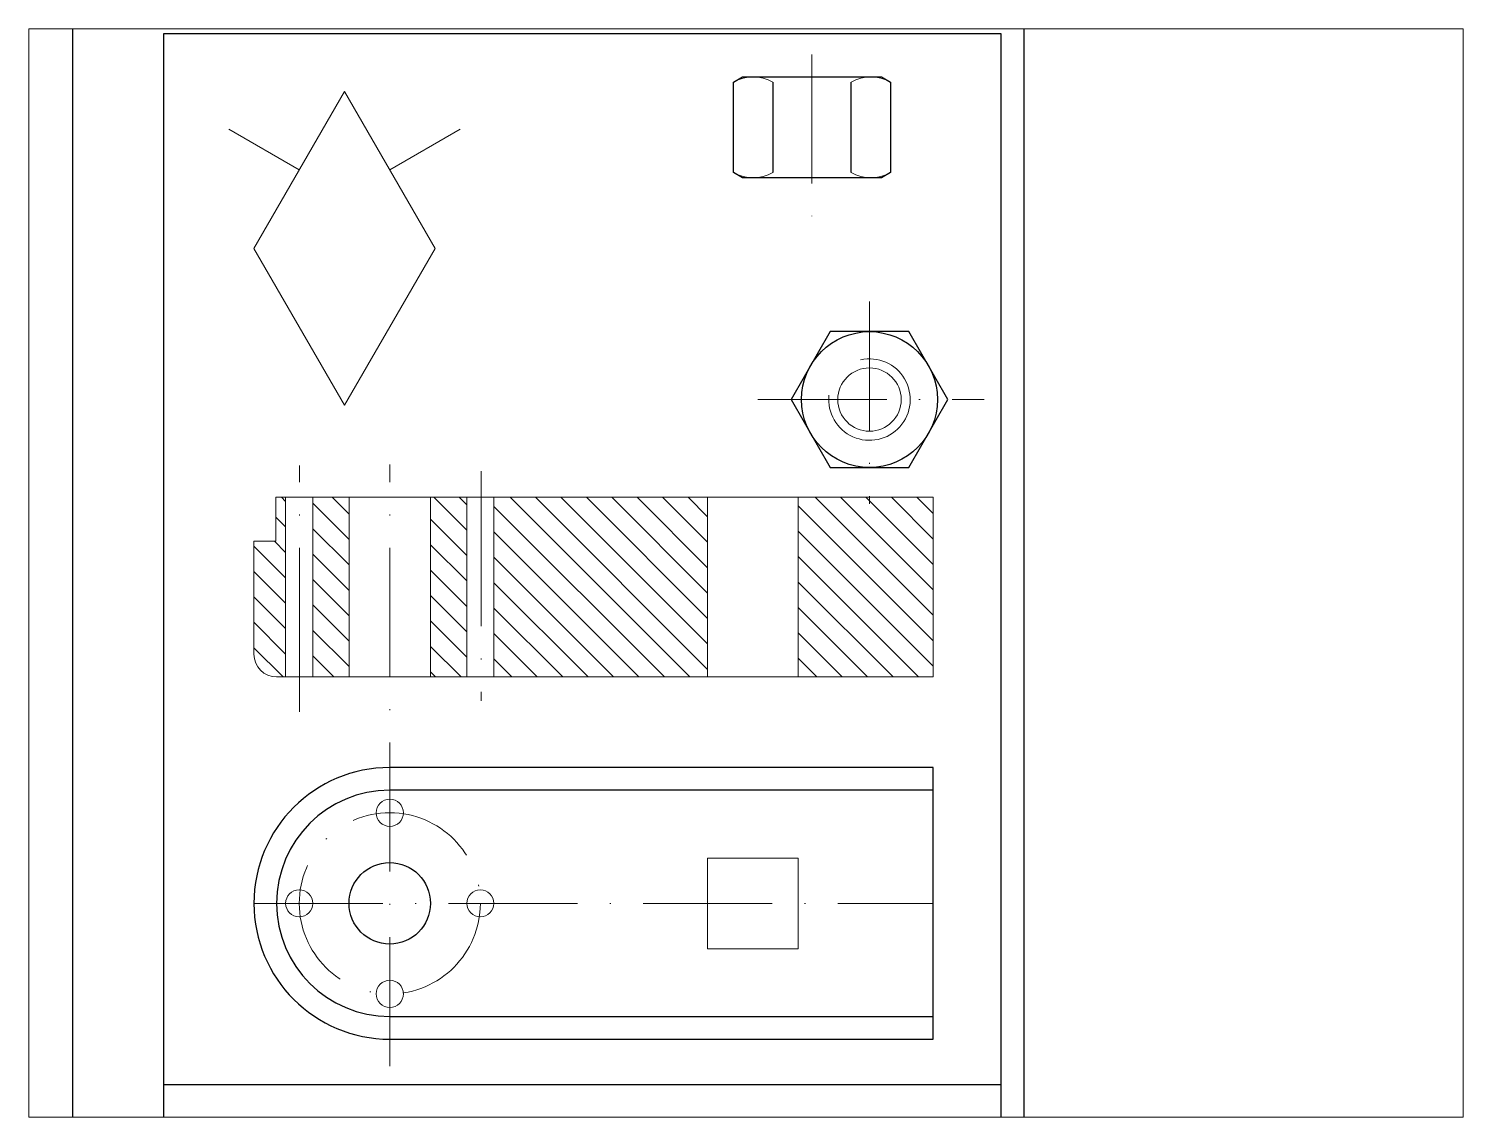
# Paper-space layout 'Лист1' of a CAD drawing. Header units: millimetres. Extents: x 26 to 231, y 20 to 176.
# The model-space entities are those that its viewports show. They can reach past a viewport. Long polylines and large blocks are cut down to what shows.
import ezdxf

# ---------------------------------------------------------------- set-up
doc = ezdxf.new("R2010")
doc.units = ezdxf.units.MM
doc.linetypes.add('ACAD_ISO10W100', pattern=[18, 12, -3, 0, -3])
for name, color, linetype, lineweight in [('Контур', 7, 'Continuous', 30), ('Оси', 7, 'ACAD_ISO10W100', 20), ('Штриховка', 7, 'Continuous', 20)]:
    doc.layers.add(name, color=color, linetype=linetype, lineweight=lineweight)
doc.layers.add('Рамка', color=7, linetype='Continuous')

# ---------------------------------------------------------------- blocks, each defined once
blk = doc.blocks.new('*U1')
at = {"layer": 'Контур', "lineweight": 20}
blk.add_circle((0, 0), 3, dxfattribs=at)
blk = doc.blocks.new('*U2')
at = {"layer": 'Контур', "color": 0, "linetype": 'ByBlock', "lineweight": -2, "transparency": 16777216}
for p, rotation in [((70, 120), 90), ((50, 100), 180), ((70, 80), 270)]:
    blk.add_blockref('*U1', p, dxfattribs=dict(at, rotation=rotation))
blk.add_blockref('*U1', (90, 100), dxfattribs=at)

msp = doc.modelspace()

# ---------------------------------------------------------------- hatches: boundary and pattern name
at = {"layer": 'Штриховка', "lineweight": 20}
h = msp.add_hatch(dxfattribs=at)
h.set_pattern_fill('ANSI31', color=256, scale=1.25, angle=90)
h.paths.add_polyline_path([(47, 189.67), (44.82, 189.67), (44.82, 180), (40, 180), (40, 155, 0.414214), (45, 150), (47, 150)])
h.paths.add_polyline_path([(61.01, 189.67), (53, 189.67), (53, 150), (61.01, 150)])
h.paths.add_polyline_path([(87, 189.67), (78.99, 189.67), (78.99, 150), (87, 150)])
h.paths.add_polyline_path([(140.19, 189.67), (93, 189.67), (93, 150), (140.19, 150)])
h.paths.add_polyline_path([(190, 180), (190, 189.67), (160.19, 189.67), (160.19, 150), (190, 150)])

# ---------------------------------------------------------------- linework, layer by layer
for p, q in [((0, 0), (0, 297)), ((210, 297), (210, 0))]:
    msp.add_line(p, q)
at = {"layer": 'Контур', "lineweight": 20}
for p, q in [((40, 244.64), (60, 279.28)), ((60, 279.28), (80, 244.64)), ((50, 261.96), (34.44, 270.95)), ((70, 261.96), (85.56, 270.95)), ((60, 210), (40, 244.64)), ((80, 244.64), (60, 210)), ((47, 189.67), (44.82, 189.67)), ((44.82, 189.67), (44.82, 180)), ((47, 180), (47, 189.67)), ((47, 189.67), (190, 189.67)), ((47, 189.67), (47, 150)), ((53, 189.67), (53, 150)), ((61.01, 189.67), (61.01, 150)), ((78.99, 150), (78.99, 189.67)), ((87, 189.67), (87, 150)), ((93, 189.67), (93, 150)), ((140.19, 150), (140.19, 189.67)), ((160.19, 150), (160.19, 189.67)), ((190, 189.67), (190, 180)), ((40, 180), (40, 155)), ((44.82, 180), (40, 180)), ((190, 150), (190, 180)), ((45, 150), (190, 150))]:
    msp.add_line(p, q, dxfattribs=at)
at = {"layer": 'Контур'}
for p, q in [((154.58, 281.33), (154.58, 261.37)), ((171.9, 261.37), (171.9, 281.33)), ((190, 130), (70, 130)), ((190, 70), (190, 130)), ((190, 125), (70, 125)), ((70, 75), (190, 75)), ((70, 70), (190, 70))]:
    msp.add_line(p, q, dxfattribs=at)
for points in [[(147.92, 282.49), (178.56, 282.49), (180.56, 281.33), (180.56, 261.37), (178.56, 260.22), (147.92, 260.22), (145.92, 261.37), (145.92, 281.33)], [(167.28, 226.25), (158.62, 211.25), (167.28, 196.25), (184.6, 196.25), (193.26, 211.25), (184.6, 226.25)]]:
    msp.add_lwpolyline(points, close=True, dxfattribs=at)
at = {"layer": 'Контур', "lineweight": 20}
msp.add_lwpolyline([(140.19, 89.99), (160.19, 89.99), (160.19, 109.99), (140.19, 109.99)], close=True, dxfattribs=at)
at = {"layer": 'Контур'}
for centre, radius in [((175.94, 211.25), 15), ((70, 100), 8.99)]:
    msp.add_circle(centre, radius, dxfattribs=at)
at = {"layer": 'Контур', "lineweight": 20}
msp.add_circle((175.94, 211.25), 7, dxfattribs=at)
for centre, radius, start, end in [((150.25, 273.83), 8.66, 60, 120), ((176.23, 273.83), 8.66, 60, 120), ((150.25, 268.83), 8.63, 239.8721, 300.1279), ((176.23, 268.87), 8.66, 240, 300), ((45, 155), 5, 180, 270)]:
    msp.add_arc(centre, radius, start, end, dxfattribs=at)
at = {"layer": 'Контур', "lineweight": 15}
msp.add_arc((175.94, 211.25), 9, 173.9461, 102.5116, dxfattribs=at)
at = {"layer": 'Контур'}
for radius in [30, 25]:
    msp.add_arc((70, 100), radius, 90, 270, dxfattribs=at)
at = {"layer": 'Оси', "linetype": 'ACAD_ISO10W100', "lineweight": 20}
for p, q in [((163.24, 287.47), (163.24, 251.75)), ((175.94, 232.93), (175.94, 188.21)), ((151.25, 211.25), (201.25, 211.25)), ((70, 64.06), (70, 196.9))]:
    msp.add_line(p, q, dxfattribs=at)
at = {"layer": 'Оси', "lineweight": 20}
for p, q in [((50.06, 193.32), (50.06, 196.68)), ((50.06, 150), (50.06, 193.32)), ((90.18, 189.67), (90.18, 195.46)), ((90.18, 189.67), (90.18, 144.75)), ((50.06, 150), (50.06, 142.31))]:
    msp.add_line(p, q, dxfattribs=at)
at = {"layer": 'Оси', "linetype": 'ACAD_ISO10W100'}
msp.add_line((40, 100), (190, 100), dxfattribs=at)
at = {"layer": 'Оси', "lineweight": 20}
msp.add_circle((70, 100), 20, dxfattribs=at)
at = {"layer": 'Рамка'}
msp.add_line((20, 60), (205, 60), dxfattribs=at)
at = {"layer": 'Рамка', "lineweight": 30}
msp.add_lwpolyline([(20, 5), (205, 5), (205, 292), (20, 292)], close=True, dxfattribs=at)

# ---------------------------------------------------------------- block references
at = {"layer": 'Контур', "lineweight": 20}
msp.add_blockref('*U2', (0, 0), dxfattribs=at)

psp = doc.layouts.new('Лист1')

# ---------------------------------------------------------------- viewports
at = {"layer": '0'}
psp.add_viewport(center=(128.5, 97.5), size=(205.6, 156), view_center_point=(148.67, 172.95), view_height=240.3966, dxfattribs=at)

doc.saveas('drawing.dxf')
